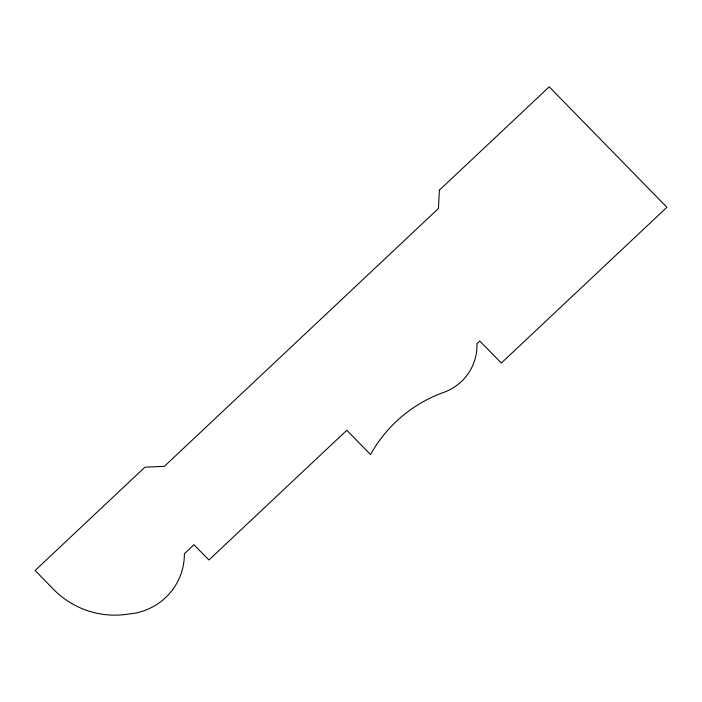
<?xml version="1.0" encoding="UTF-8"?>
<svg xmlns="http://www.w3.org/2000/svg" width="702" height="702" viewBox="0 0 702 702"><rect width="100%" height="100%" fill="white"/><g stroke="black" fill="none" stroke-linecap="round" stroke-linejoin="round"><path stroke-width="1.05" d="M439.391 190.154L438.443 208.485L164.382 466.321L144.919 467.181L35.1 570.498L53.308 589.127A83.889 81.634 24.1 0 0 128.352 614.083A62.899 61.206 24.1 0 0 184.389 553.764L193.998 544.726L208.915 559.994L346.814 430.273L370.568 454.589A141.576 137.785 24.1 0 1 441.716 393.085A52.29 50.895 24.1 0 0 476.939 343.664L479.764 341.005L501.316 363.057L666.9 207.283L549.21 86.837L439.391 190.154"/></g></svg>
